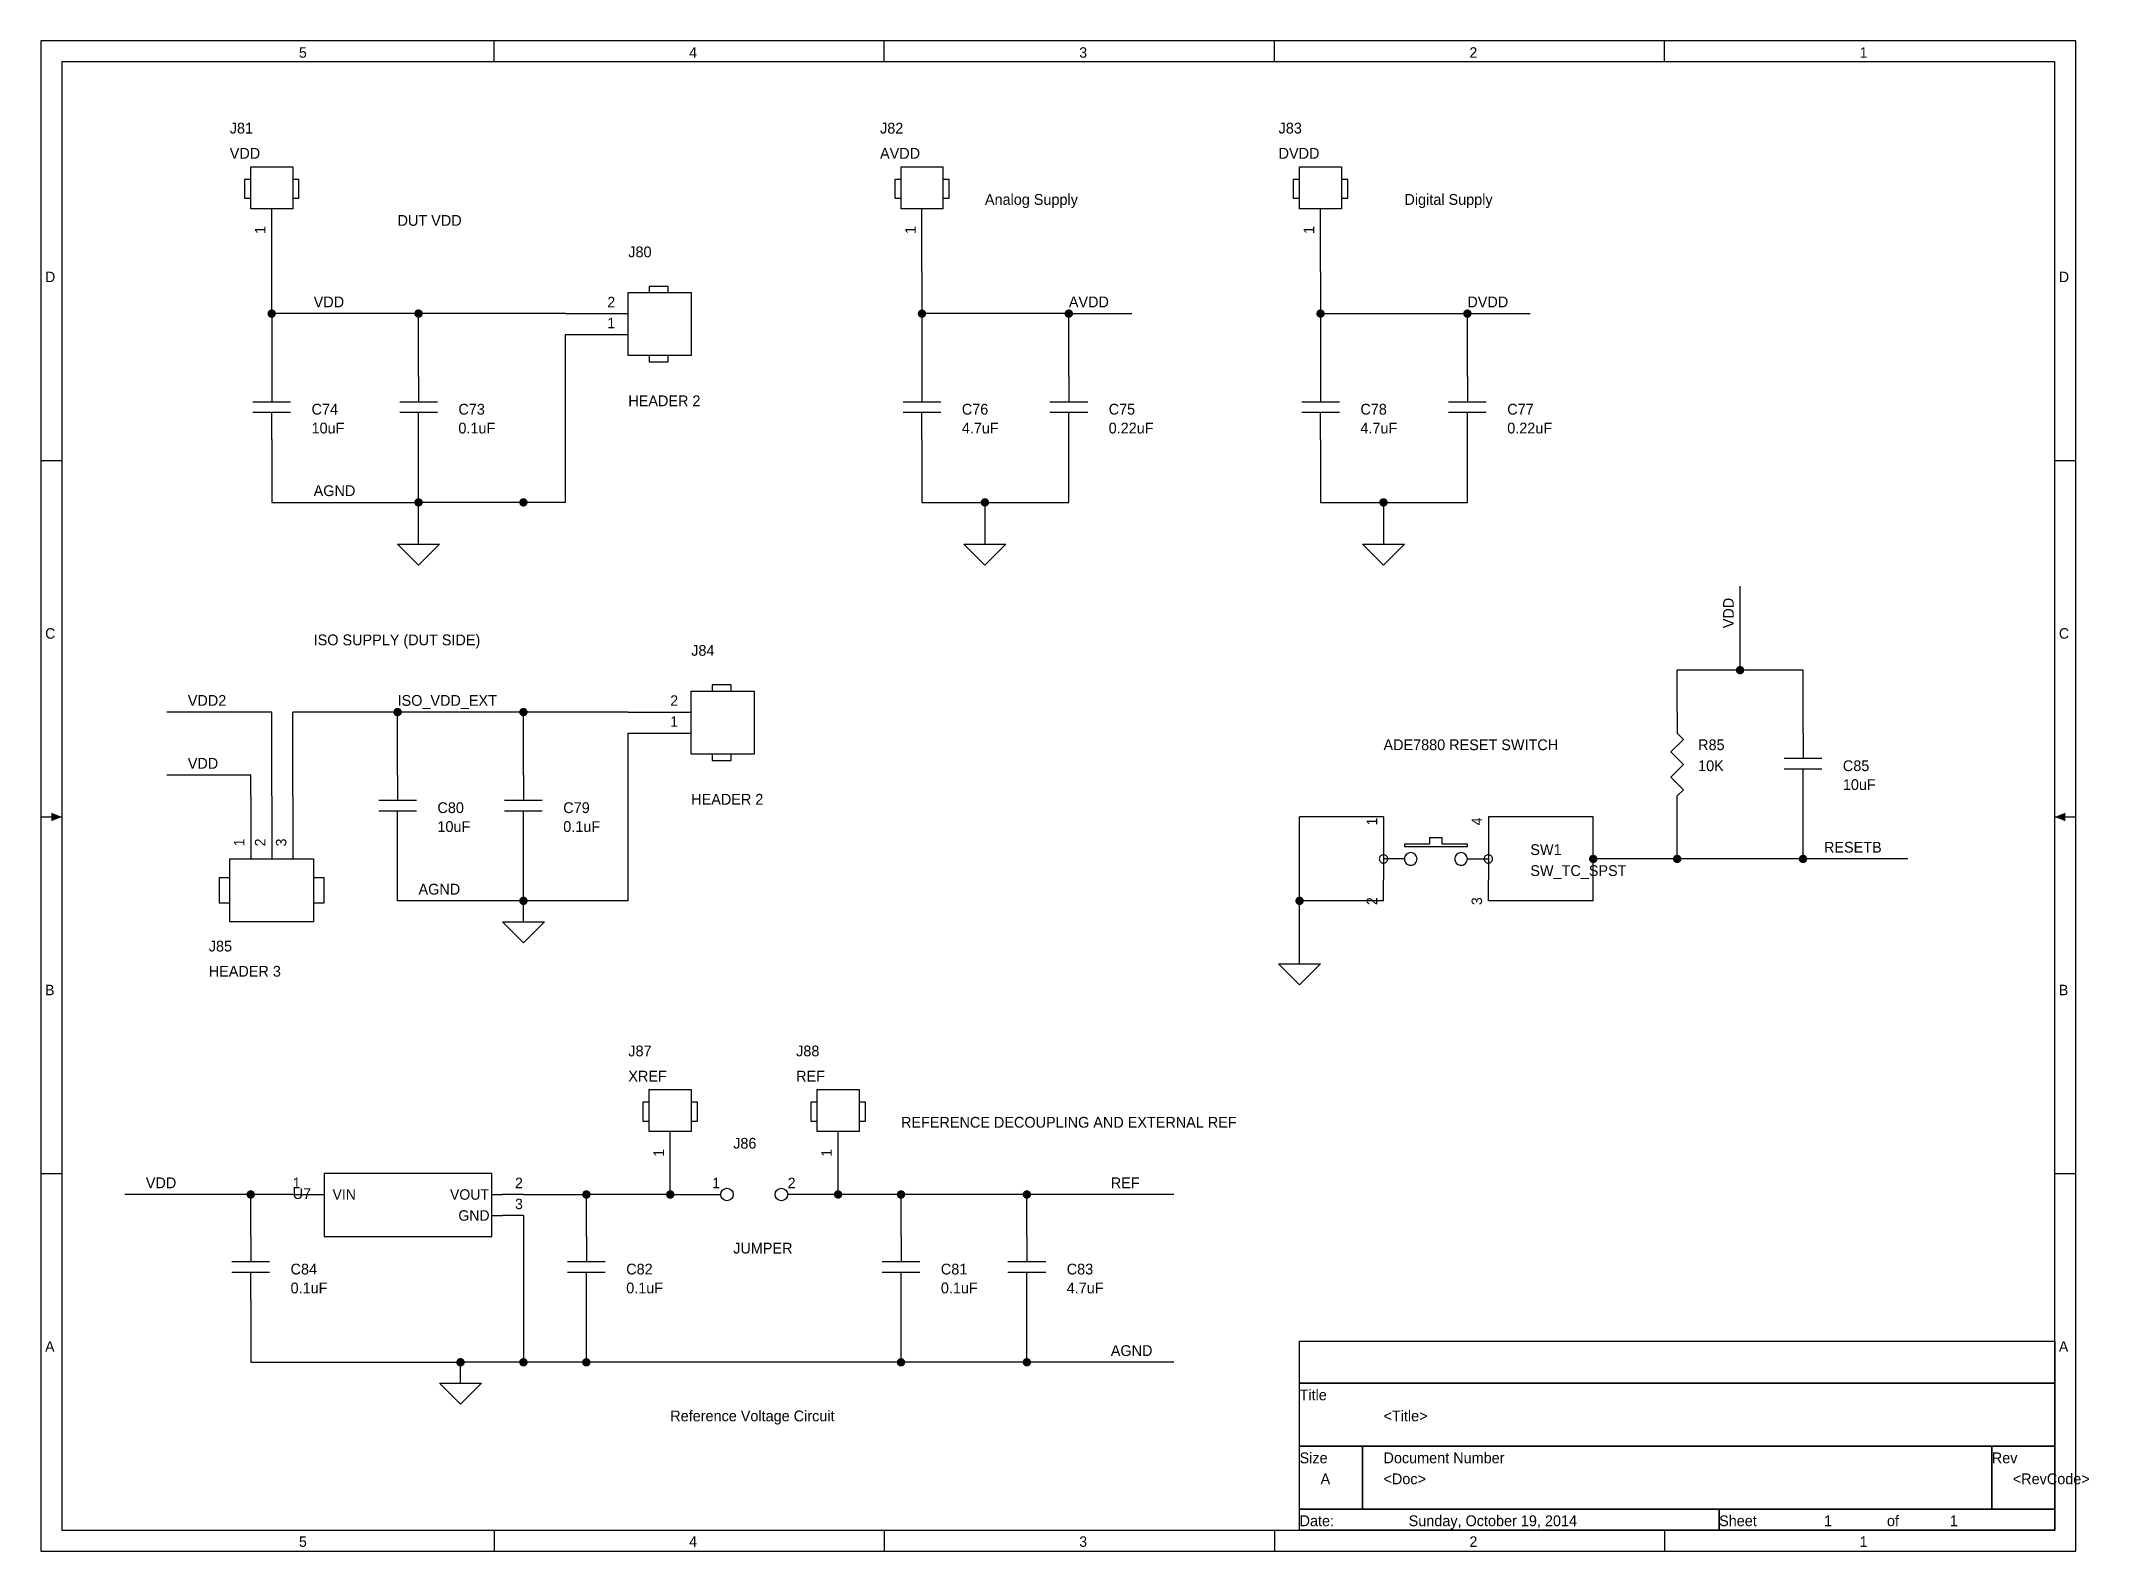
# Model space of a CAD drawing. Extents: x -0.1 to 9.66, y 0.1 to 7.3.
import ezdxf

# ---------------------------------------------------------------- set-up
doc = ezdxf.new("R2010")
doc.units = 0

msp = doc.modelspace()

# ---------------------------------------------------------------- linework, layer by layer
at = {"layer": 'PARTS'}
for p, q in [((1, 6.2), (1, 6.5)), ((4.1, 6.2), (4.1, 6.5)), ((6, 6.2), (6, 6.5)), ((2.4, 6), (2.7, 6)), ((2.4, 5.9), (2.7, 5.9)), ((1, 5.7), (1, 5.6)), ((1.7, 5.7), (1.7, 5.6)), ((4.1, 5.7), (4.1, 5.6)), ((4.8, 5.7), (4.8, 5.6)), ((6, 5.7), (6, 5.6)), ((6.7, 5.7), (6.7, 5.6)), ((1, 5.4), (1, 5.5)), ((1.7, 5.4), (1.7, 5.5)), ((4.1, 5.4), (4.1, 5.5)), ((4.8, 5.4), (4.8, 5.5)), ((6, 5.4), (6, 5.5)), ((6.7, 5.4), (6.7, 5.5)), ((2.7, 4.1), (3, 4.1)), ((7.7, 4.1), (7.7, 4)), ((2.7, 4), (3, 4)), ((8.3, 4), (8.3, 3.9)), ((1.6, 3.8), (1.6, 3.7)), ((2.2, 3.8), (2.2, 3.7)), ((8.3, 3.7), (8.3, 3.8)), ((0.9, 3.7), (0.9, 3.4)), ((1, 3.7), (1, 3.4)), ((1.1, 3.7), (1.1, 3.4)), ((7.7, 3.6), (7.7, 3.7)), ((1.6, 3.5), (1.6, 3.6)), ((2.2, 3.5), (2.2, 3.6)), ((6.3, 3.6), (6.3, 3.5)), ((6.8, 3.6), (6.8, 3.5)), ((6.3, 3.2), (6.3, 3.3)), ((6.8, 3.2), (6.8, 3.3)), ((2.9, 1.8), (2.9, 2.1)), ((3.7, 1.8), (3.7, 2.1)), ((1.1, 1.8), (1.2, 1.8)), ((2.2, 1.8), (2.1, 1.8)), ((2.9, 1.8), (3.14, 1.8)), ((3.7, 1.8), (3.46, 1.8)), ((2.2, 1.7), (2.1, 1.7)), ((0.9, 1.6), (0.9, 1.5)), ((2.5, 1.6), (2.5, 1.5)), ((4, 1.6), (4, 1.5)), ((4.6, 1.6), (4.6, 1.5)), ((0.9, 1.3), (0.9, 1.4)), ((2.5, 1.3), (2.5, 1.4)), ((4, 1.3), (4, 1.4)), ((4.6, 1.3), (4.6, 1.4))]:
    msp.add_line(p, q, dxfattribs=at)
for points in [[(0.9, 6.64), (0.9, 6.64), (0.87, 6.64), (0.87, 6.55), (0.9, 6.55)], [(1.1, 6.55), (1.1, 6.55), (1.13, 6.55), (1.13, 6.64), (1.1, 6.64)], [(4, 6.64), (4, 6.64), (3.97, 6.64), (3.97, 6.55), (4, 6.55)], [(4.2, 6.55), (4.2, 6.55), (4.23, 6.55), (4.23, 6.64), (4.2, 6.64)], [(5.9, 6.64), (5.9, 6.64), (5.87, 6.64), (5.87, 6.55), (5.9, 6.55)], [(6.1, 6.55), (6.1, 6.55), (6.13, 6.55), (6.13, 6.64), (6.1, 6.64)], [(2.89, 6.1), (2.89, 6.1), (2.89, 6.13), (2.8, 6.13), (2.8, 6.1)], [(2.8, 5.8), (2.8, 5.8), (2.8, 5.77), (2.89, 5.77), (2.89, 5.8)], [(0.91, 5.58), (1.09, 5.58)], [(1, 5.6), (1, 5.58)], [(1.61, 5.58), (1.79, 5.58)], [(1.7, 5.6), (1.7, 5.58)], [(4.01, 5.58), (4.19, 5.58)], [(4.1, 5.6), (4.1, 5.58)], [(4.71, 5.58), (4.89, 5.58)], [(4.8, 5.6), (4.8, 5.58)], [(5.91, 5.58), (6.09, 5.58)], [(6, 5.6), (6, 5.58)], [(6.61, 5.58), (6.79, 5.58)], [(6.7, 5.6), (6.7, 5.58)], [(0.91, 5.53), (1.09, 5.53)], [(1, 5.5), (1, 5.53)], [(1.61, 5.53), (1.79, 5.53)], [(1.7, 5.5), (1.7, 5.53)], [(4.01, 5.53), (4.19, 5.53)], [(4.1, 5.5), (4.1, 5.53)], [(4.71, 5.53), (4.89, 5.53)], [(4.8, 5.5), (4.8, 5.53)], [(5.91, 5.53), (6.09, 5.53)], [(6, 5.5), (6, 5.53)], [(6.61, 5.53), (6.79, 5.53)], [(6.7, 5.5), (6.7, 5.53)], [(1.6, 4.9), (1.8, 4.9)], [(1.7, 4.8), (1.6, 4.9)], [(1.8, 4.9), (1.7, 4.8)], [(4.3, 4.9), (4.5, 4.9)], [(4.4, 4.8), (4.3, 4.9)], [(4.5, 4.9), (4.4, 4.8)], [(6.2, 4.9), (6.4, 4.9)], [(6.3, 4.8), (6.2, 4.9)], [(6.4, 4.9), (6.3, 4.8)], [(3.19, 4.2), (3.19, 4.2), (3.19, 4.23), (3.1, 4.23), (3.1, 4.2)], [(7.73, 3.97), (7.67, 3.91)], [(7.67, 3.91), (7.73, 3.85)], [(7.7, 4), (7.73, 3.97)], [(3.1, 3.9), (3.1, 3.9), (3.1, 3.87), (3.19, 3.87), (3.19, 3.9)], [(7.73, 3.85), (7.67, 3.79)], [(8.21, 3.88), (8.39, 3.88)], [(8.21, 3.83), (8.39, 3.83)], [(8.3, 3.9), (8.3, 3.88)], [(8.3, 3.8), (8.3, 3.83)], [(7.67, 3.79), (7.73, 3.73)], [(7.73, 3.73), (7.7, 3.7)], [(1.51, 3.68), (1.69, 3.68)], [(1.51, 3.63), (1.69, 3.63)], [(1.6, 3.7), (1.6, 3.68)], [(1.6, 3.6), (1.6, 3.63)], [(2.11, 3.68), (2.29, 3.68)], [(2.11, 3.63), (2.29, 3.63)], [(2.2, 3.7), (2.2, 3.68)], [(2.2, 3.6), (2.2, 3.63)], [(6.3, 3.5), (6.3, 3.3)], [(6.52, 3.47), (6.4, 3.47)], [(6.4, 3.47), (6.4, 3.46)], [(6.4, 3.46), (6.7, 3.46)], [(6.58, 3.5), (6.52, 3.5)], [(6.52, 3.5), (6.52, 3.47)], [(6.58, 3.47), (6.58, 3.5)], [(6.7, 3.47), (6.58, 3.47)], [(6.7, 3.46), (6.7, 3.47)], [(6.8, 3.5), (6.8, 3.3)], [(6.4, 3.4), (6.3, 3.4)], [(6.7, 3.4), (6.8, 3.4)], [(0.8, 3.3), (0.8, 3.31), (0.75, 3.31), (0.75, 3.19), (0.8, 3.19)], [(1.2, 3.2), (1.2, 3.19), (1.25, 3.19), (1.25, 3.31), (1.2, 3.31)], [(2.1, 3.1), (2.3, 3.1)], [(2.2, 3), (2.1, 3.1)], [(2.3, 3.1), (2.2, 3)], [(5.8, 2.9), (6, 2.9)], [(5.9, 2.8), (5.8, 2.9)], [(6, 2.9), (5.9, 2.8)], [(2.8, 2.24), (2.8, 2.24), (2.77, 2.24), (2.77, 2.15), (2.8, 2.15)], [(3, 2.15), (3, 2.15), (3.03, 2.15), (3.03, 2.24), (3, 2.24)], [(3.6, 2.24), (3.6, 2.24), (3.57, 2.24), (3.57, 2.15), (3.6, 2.15)], [(3.8, 2.15), (3.8, 2.15), (3.83, 2.15), (3.83, 2.24), (3.8, 2.24)], [(1.25, 1.9), (1.25, 1.6)], [(2.05, 1.9), (1.25, 1.9)], [(2.05, 1.6), (2.05, 1.9)], [(1.2, 1.8), (1.25, 1.8)], [(2.05, 1.8), (2.1, 1.8)], [(2.05, 1.7), (2.1, 1.7)], [(1.25, 1.6), (2.05, 1.6)], [(0.81, 1.48), (0.99, 1.48)], [(0.9, 1.5), (0.9, 1.48)], [(2.41, 1.48), (2.59, 1.48)], [(2.5, 1.5), (2.5, 1.48)], [(3.91, 1.48), (4.09, 1.48)], [(4, 1.5), (4, 1.48)], [(4.51, 1.48), (4.69, 1.48)], [(4.6, 1.5), (4.6, 1.48)], [(0.81, 1.43), (0.99, 1.43)], [(0.9, 1.4), (0.9, 1.43)], [(2.41, 1.43), (2.59, 1.43)], [(2.5, 1.4), (2.5, 1.43)], [(3.91, 1.43), (4.09, 1.43)], [(4, 1.4), (4, 1.43)], [(4.51, 1.43), (4.69, 1.43)], [(4.6, 1.4), (4.6, 1.43)], [(1.8, 0.9), (2, 0.9)], [(1.9, 0.8), (1.8, 0.9)], [(2, 0.9), (1.9, 0.8)]]:
    msp.add_lwpolyline(points, dxfattribs=at)
for points in [[(1.1, 6.7), (1.1, 6.5), (0.9, 6.5), (0.9, 6.7)], [(4.2, 6.7), (4.2, 6.5), (4, 6.5), (4, 6.7)], [(6.1, 6.7), (6.1, 6.5), (5.9, 6.5), (5.9, 6.7)], [(3, 5.8), (2.7, 5.8), (2.7, 6.1), (3, 6.1)], [(3.3, 3.9), (3, 3.9), (3, 4.2), (3.3, 4.2)], [(0.8, 3.1), (0.8, 3.4), (1.2, 3.4), (1.2, 3.1)], [(3, 2.3), (3, 2.1), (2.8, 2.1), (2.8, 2.3)], [(3.8, 2.3), (3.8, 2.1), (3.6, 2.1), (3.6, 2.3)]]:
    msp.add_lwpolyline(points, close=True, dxfattribs=at)
for points in [[(6.32, 3.4, 0.0985), (6.3185, 3.4077, 0.0985), (6.3141, 3.4141, 0.0985), (6.3077, 3.4185, 0.0985), (6.3, 3.42, 0.0985), (6.2923, 3.4185, 0.0985), (6.2859, 3.4141, 0.0985), (6.2815, 3.4077, 0.0985), (6.28, 3.4, 0.0985), (6.2815, 3.3923, 0.0985), (6.2859, 3.3859, 0.0985), (6.2923, 3.3815, 0.0985), (6.3, 3.38, 0.0985), (6.3077, 3.3815, 0.0985), (6.3141, 3.3859, 0.0985), (6.3185, 3.3923, 0.0985)], [(6.46, 3.4, 0.0985), (6.4577, 3.4115, 0.0985), (6.4512, 3.4212, 0.0985), (6.4415, 3.4277, 0.0985), (6.43, 3.43, 0.0985), (6.4185, 3.4277, 0.0985), (6.4088, 3.4212, 0.0985), (6.4023, 3.4115, 0.0985), (6.4, 3.4, 0.0985), (6.4023, 3.3885, 0.0985), (6.4088, 3.3788, 0.0985), (6.4185, 3.3723, 0.0985), (6.43, 3.37, 0.0985), (6.4415, 3.3723, 0.0985), (6.4512, 3.3788, 0.0985), (6.4577, 3.3885, 0.0985)], [(6.7, 3.4, 0.0985), (6.6977, 3.4115, 0.0985), (6.6912, 3.4212, 0.0985), (6.6815, 3.4277, 0.0985), (6.67, 3.43, 0.0985), (6.6585, 3.4277, 0.0985), (6.6488, 3.4212, 0.0985), (6.6423, 3.4115, 0.0985), (6.64, 3.4, 0.0985), (6.6423, 3.3885, 0.0985), (6.6488, 3.3788, 0.0985), (6.6585, 3.3723, 0.0985), (6.67, 3.37, 0.0985), (6.6815, 3.3723, 0.0985), (6.6912, 3.3788, 0.0985), (6.6977, 3.3885, 0.0985)], [(6.82, 3.4, 0.0985), (6.8185, 3.4077, 0.0985), (6.8141, 3.4141, 0.0985), (6.8077, 3.4185, 0.0985), (6.8, 3.42, 0.0985), (6.7923, 3.4185, 0.0985), (6.7859, 3.4141, 0.0985), (6.7815, 3.4077, 0.0985), (6.78, 3.4, 0.0985), (6.7815, 3.3923, 0.0985), (6.7859, 3.3859, 0.0985), (6.7923, 3.3815, 0.0985), (6.8, 3.38, 0.0985), (6.8077, 3.3815, 0.0985), (6.8141, 3.3859, 0.0985), (6.8185, 3.3923, 0.0985)]]:
    msp.add_lwpolyline(points, format="xyb", close=True, dxfattribs=at)
for centre in [(3.17, 1.8), (3.43, 1.8)]:
    msp.add_circle(centre, 0.03, dxfattribs=at)
at = {"layer": 'TITLE'}
for points in [[(-0.1, 0.1), (9.6, 0.1), (9.6, 7.3), (-0.1, 7.3)], [(0, 0.2), (9.5, 0.2), (9.5, 7.2), (0, 7.2)], [(5.9, 1.1), (9.5, 1.1), (9.5, 0.9), (5.9, 0.9)], [(5.9, 0.9), (9.5, 0.9), (9.5, 0.6), (5.9, 0.6)], [(5.9, 0.6), (6.2, 0.6), (6.2, 0.3), (5.9, 0.3)], [(6.2, 0.6), (9.2, 0.6), (9.2, 0.3), (6.2, 0.3)], [(9.2, 0.6), (9.5, 0.6), (9.5, 0.3), (9.2, 0.3)], [(5.9, 0.3), (7.9, 0.3), (7.9, 0.2), (5.9, 0.2)], [(7.9, 0.3), (9.5, 0.3), (9.5, 0.2), (7.9, 0.2)]]:
    msp.add_lwpolyline(points, close=True, dxfattribs=at)
for points in [[(2.06, 7.2), (2.06, 7.3)], [(3.92, 7.2), (3.92, 7.3)], [(5.78, 7.2), (5.78, 7.3)], [(7.64, 7.2), (7.64, 7.3)], [(-0.1, 5.3), (0, 5.3)], [(9.5, 5.3), (9.6, 5.3)], [(-0.1, 3.6), (0, 3.6)], [(9.5, 3.6), (9.6, 3.6)], [(-0.1, 1.9), (0, 1.9)], [(9.5, 1.9), (9.6, 1.9)], [(2.06, 0.2), (2.06, 0.1)], [(3.92, 0.2), (3.92, 0.1)], [(5.78, 0.2), (5.78, 0.1)], [(7.64, 0.2), (7.64, 0.1)]]:
    msp.add_lwpolyline(points, dxfattribs=at)
for points in [[(0, 3.6), (-0.05, 3.62), (-0.05, 3.58), (-0.05, 3.6)], [(0, 3.6), (-0.05, 3.62), (-0.05, 3.58), (-0.05, 3.6)], [(0, 3.6), (-0.05, 3.62), (-0.05, 3.58), (-0.05, 3.6)], [(9.5, 3.6), (9.55, 3.62), (9.55, 3.58), (9.55, 3.6)], [(9.5, 3.6), (9.55, 3.62), (9.55, 3.58), (9.55, 3.6)], [(9.5, 3.6), (9.55, 3.62), (9.55, 3.58), (9.55, 3.6)]]:
    msp.add_solid(points, dxfattribs=at)
at = {"layer": 'WIRE'}
for points in [[(1, 6), (1, 6.2)], [(4.1, 6.2), (4.1, 6)], [(6, 6.2), (6, 6)], [(1, 6), (1, 5.7)], [(1.7, 6), (1, 6)], [(2.4, 6), (1.7, 6)], [(1.7, 5.7), (1.7, 6)], [(4.8, 6), (4.1, 6)], [(4.1, 6), (4.1, 5.7)], [(4.8, 5.7), (4.8, 6)], [(4.8, 6), (5.1, 6)], [(6, 6), (6.7, 6)], [(6, 6), (6, 5.7)], [(6.7, 5.7), (6.7, 6)], [(6.7, 6), (7, 6)], [(2.4, 5.1), (2.4, 5.9)], [(1, 5.4), (1, 5.1)], [(1.7, 5.1), (1.7, 5.4)], [(4.1, 5.4), (4.1, 5.1)], [(4.8, 5.1), (4.8, 5.4)], [(6, 5.4), (6, 5.1)], [(6.7, 5.1), (6.7, 5.4)], [(1, 5.1), (1.7, 5.1)], [(1.7, 4.9), (1.7, 5.1)], [(2.2, 5.1), (1.7, 5.1)], [(2.4, 5.1), (2.2, 5.1)], [(4.1, 5.1), (4.4, 5.1)], [(4.4, 5.1), (4.4, 4.9)], [(4.4, 5.1), (4.8, 5.1)], [(6, 5.1), (6.3, 5.1)], [(6.3, 5.1), (6.3, 4.9)], [(6.3, 5.1), (6.7, 5.1)], [(8, 4.3), (8, 4.7)], [(7.7, 4.1), (7.7, 4.3)], [(8, 4.3), (7.7, 4.3)], [(8.3, 4.3), (8, 4.3)], [(8.3, 4), (8.3, 4.3)], [(1, 4.1), (0.5, 4.1)], [(1, 3.7), (1, 4.1)], [(1.6, 4.1), (1.1, 4.1)], [(1.1, 3.7), (1.1, 4.1)], [(1.6, 3.8), (1.6, 4.1)], [(2.2, 4.1), (1.6, 4.1)], [(2.7, 4.1), (2.2, 4.1)], [(2.2, 3.8), (2.2, 4.1)], [(2.7, 3.2), (2.7, 4)], [(0.9, 3.8), (0.5, 3.8)], [(0.9, 3.7), (0.9, 3.8)], [(8.3, 3.4), (8.3, 3.7)], [(6.3, 3.6), (5.9, 3.6)], [(5.9, 3.2), (5.9, 3.6)], [(7.3, 3.6), (6.8, 3.6)], [(7.3, 3.4), (7.3, 3.6)], [(7.7, 3.4), (7.7, 3.6)], [(1.6, 3.2), (1.6, 3.5)], [(2.2, 3.2), (2.2, 3.5)], [(7.3, 3.2), (7.3, 3.4)], [(7.7, 3.4), (7.3, 3.4)], [(8.3, 3.4), (7.7, 3.4)], [(8.8, 3.4), (8.3, 3.4)], [(2.2, 3.2), (1.6, 3.2)], [(2.2, 3.1), (2.2, 3.2)], [(2.7, 3.2), (2.2, 3.2)], [(5.9, 2.9), (5.9, 3.2)], [(6.3, 3.2), (5.9, 3.2)], [(7.3, 3.2), (6.8, 3.2)], [(0.9, 1.8), (0.3, 1.8)], [(1.1, 1.8), (0.9, 1.8)], [(0.9, 1.6), (0.9, 1.8)], [(2.2, 1.8), (2.5, 1.8)], [(2.5, 1.6), (2.5, 1.8)], [(2.9, 1.8), (2.5, 1.8)], [(4, 1.8), (3.7, 1.8)], [(4.6, 1.8), (4, 1.8)], [(4, 1.6), (4, 1.8)], [(5.3, 1.8), (4.6, 1.8)], [(4.6, 1.6), (4.6, 1.8)], [(2.2, 1.7), (2.2, 1)], [(0.9, 1.3), (0.9, 1)], [(2.5, 1), (2.5, 1.3)], [(4, 1), (4, 1.3)], [(4.6, 1), (4.6, 1.3)], [(0.9, 1), (1.9, 1)], [(1.9, 0.9), (1.9, 1)], [(2.2, 1), (1.9, 1)], [(2.5, 1), (2.2, 1)], [(4, 1), (2.5, 1)], [(4.6, 1), (4, 1)], [(5.3, 1), (4.6, 1)]]:
    msp.add_lwpolyline(points, dxfattribs=at)
at = {"layer": 'WIRE', "const_width": 0.02}
for points in [[(0.99, 6, 1), (1.01, 6, 1)], [(1.69, 6, 1), (1.71, 6, 1)], [(4.09, 6, 1), (4.11, 6, 1)], [(4.79, 6, 1), (4.81, 6, 1)], [(5.99, 6, 1), (6.01, 6, 1)], [(6.69, 6, 1), (6.71, 6, 1)], [(1.69, 5.1, 1), (1.71, 5.1, 1)], [(2.19, 5.1, 1), (2.21, 5.1, 1)], [(4.39, 5.1, 1), (4.41, 5.1, 1)], [(6.29, 5.1, 1), (6.31, 5.1, 1)], [(7.99, 4.3, 1), (8.01, 4.3, 1)], [(1.59, 4.1, 1), (1.61, 4.1, 1)], [(2.19, 4.1, 1), (2.21, 4.1, 1)], [(7.29, 3.4, 1), (7.31, 3.4, 1)], [(7.69, 3.4, 1), (7.71, 3.4, 1)], [(8.29, 3.4, 1), (8.31, 3.4, 1)], [(2.19, 3.2, 1), (2.21, 3.2, 1)], [(2.19, 3.2, 1), (2.21, 3.2, 1)], [(5.89, 3.2, 1), (5.91, 3.2, 1)], [(0.89, 1.8, 1), (0.91, 1.8, 1)], [(2.49, 1.8, 1), (2.51, 1.8, 1)], [(2.89, 1.8, 1), (2.91, 1.8, 1)], [(3.69, 1.8, 1), (3.71, 1.8, 1)], [(3.99, 1.8, 1), (4.01, 1.8, 1)], [(4.59, 1.8, 1), (4.61, 1.8, 1)], [(1.89, 1, 1), (1.91, 1, 1)], [(2.19, 1, 1), (2.21, 1, 1)], [(2.49, 1, 1), (2.51, 1, 1)], [(3.99, 1, 1), (4.01, 1, 1)], [(4.59, 1, 1), (4.61, 1, 1)]]:
    msp.add_lwpolyline(points, format="xyb", close=True, dxfattribs=at)

# ---------------------------------------------------------------- texts
at = {"layer": 'COMMENTS'}
for s, p in [('Analog Supply', (4.4, 6.5186)), ('Digital Supply', (6.4, 6.5186)), ('DUT VDD', (1.6, 6.4186)), ('ISO SUPPLY (DUT SIDE)', (1.2, 4.4186)), ('ADE7880 RESET SWITCH', (6.3, 3.9186)), ('REFERENCE DECOUPLING AND EXTERNAL REF', (4, 2.1186)), ('Reference Voltage Circuit', (2.9, 0.7186))]:
    msp.add_text(s, height=0.0514, dxfattribs=at).set_placement(p)
at = {"layer": 'PARTS'}
for s, p in [('1', (0.97, 6.38)), ('1', (4.07, 6.38)), ('1', (5.97, 6.38)), ('1', (6.27, 3.56)), ('4', (6.77, 3.56)), ('1', (0.87, 3.46)), ('2', (0.97, 3.46)), ('3', (1.07, 3.46)), ('2', (6.27, 3.18)), ('3', (6.77, 3.18)), ('1', (2.87, 1.98)), ('1', (3.67, 1.98))]:
    msp.add_text(s, height=0.05, rotation=90, dxfattribs=at).set_placement(p)
for s, p in [('2', (2.6, 6.03)), ('1', (2.6, 5.93)), ('2', (2.9, 4.13)), ('1', (2.9, 4.03)), ('1', (1.1, 1.83)), ('2', (2.16, 1.83)), ('1', (3.1, 1.83)), ('2', (3.46, 1.83)), ('VIN', (1.29, 1.775)), ('VOUT', (1.85, 1.775)), ('3', (2.16, 1.73)), ('GND', (1.89, 1.675))]:
    msp.add_text(s, height=0.05, dxfattribs=at).set_placement(p)
at = {"layer": 'PARTTEXT'}
for s, p in [('J81', (0.8, 6.8586)), ('J82', (3.9, 6.8586)), ('J83', (5.8, 6.8586)), ('VDD', (0.8, 6.7386)), ('AVDD', (3.9, 6.7386)), ('DVDD', (5.8, 6.7386)), ('J80', (2.7, 6.2686)), ('C74', (1.19, 5.5186)), ('C73', (1.89, 5.5186)), ('HEADER 2', (2.7, 5.5586)), ('C76', (4.29, 5.5186)), ('C75', (4.99, 5.5186)), ('C78', (6.19, 5.5186)), ('C77', (6.89, 5.5186)), ('10uF', (1.19, 5.4286)), ('0.1uF', (1.89, 5.4286)), ('4.7uF', (4.29, 5.4286)), ('0.22uF', (4.99, 5.4286)), ('4.7uF', (6.19, 5.4286)), ('0.22uF', (6.89, 5.4286)), ('J84', (3, 4.3686)), ('R85', (7.8, 3.9186)), ('10K', (7.8, 3.8186)), ('C85', (8.49, 3.8186)), ('HEADER 2', (3, 3.6586)), ('10uF', (8.49, 3.7286)), ('C80', (1.79, 3.6186)), ('C79', (2.39, 3.6186)), ('10uF', (1.79, 3.5286)), ('0.1uF', (2.39, 3.5286)), ('SW1', (7, 3.4186)), ('SW_TC_SPST', (7, 3.3186)), ('J85', (0.7, 2.9586)), ('HEADER 3', (0.7, 2.8386)), ('J87', (2.7, 2.4586)), ('J88', (3.5, 2.4586)), ('XREF', (2.7, 2.3386)), ('REF', (3.5, 2.3386)), ('J86', (3.2, 2.0186)), ('U7', (1.1, 1.7786)), ('JUMPER', (3.2, 1.5186)), ('C84', (1.09, 1.4186)), ('C82', (2.69, 1.4186)), ('C81', (4.19, 1.4186)), ('C83', (4.79, 1.4186)), ('0.1uF', (1.09, 1.3286)), ('0.1uF', (2.69, 1.3286)), ('0.1uF', (4.19, 1.3286)), ('4.7uF', (4.79, 1.3286)), ('Title', (5.9, 0.8186)), ('Size', (5.9, 0.5186)), ('Document Number', (6.3, 0.5186)), ('Rev', (9.2, 0.5186)), ('Date:', (5.9, 0.2186)), ('Sheet', (7.9, 0.2186)), ('of', (8.7, 0.2186))]:
    msp.add_text(s, height=0.0514, dxfattribs=at).set_placement(p)
at = {"layer": 'TITLE'}
for s, height, p in [('5', 0.05, (1.13, 7.22)), ('4', 0.05, (2.99, 7.22)), ('3', 0.05, (4.85, 7.22)), ('2', 0.05, (6.71, 7.22)), ('1', 0.05, (8.57, 7.22)), ('D', 0.05, (-0.08, 6.15)), ('D', 0.05, (9.52, 6.15)), ('C', 0.05, (-0.08, 4.45)), ('C', 0.05, (9.52, 4.45)), ('B', 0.05, (-0.08, 2.75)), ('B', 0.05, (9.52, 2.75)), ('A', 0.05, (-0.08, 1.05)), ('A', 0.05, (9.52, 1.05)), ('<Title>', 0.0514, (6.3, 0.7186)), ('A', 0.0514, (6, 0.4186)), ('<Doc>', 0.0514, (6.3, 0.4186)), ('<RevCode>', 0.0514, (9.3, 0.4186)), ('Sunday, October 19, 2014', 0.0514, (6.42, 0.2186)), ('1', 0.0514, (8.4, 0.2186)), ('1', 0.0514, (9, 0.2186)), ('5', 0.05, (1.13, 0.12)), ('4', 0.05, (2.99, 0.12)), ('3', 0.05, (4.85, 0.12)), ('2', 0.05, (6.71, 0.12)), ('1', 0.05, (8.57, 0.12))]:
    msp.add_text(s, height=height, dxfattribs=at).set_placement(p)
at = {"layer": 'WIRETEXT'}
for s, p in [('VDD', (1.2, 6.03)), ('AVDD', (4.8, 6.03)), ('DVDD', (6.7, 6.03)), ('AGND', (1.2, 5.13)), ('VDD2', (0.6, 4.13)), ('ISO_VDD_EXT', (1.6, 4.13)), ('VDD', (0.6, 3.83)), ('RESETB', (8.4, 3.43)), ('AGND', (1.7, 3.23)), ('VDD', (0.4, 1.83)), ('REF', (5, 1.83)), ('AGND', (5, 1.03))]:
    msp.add_text(s, height=0.0514, dxfattribs=at).set_placement(p)
msp.add_text('VDD', height=0.0514, rotation=90, dxfattribs=at).set_placement((7.97, 4.5))

doc.saveas('drawing.dxf')
